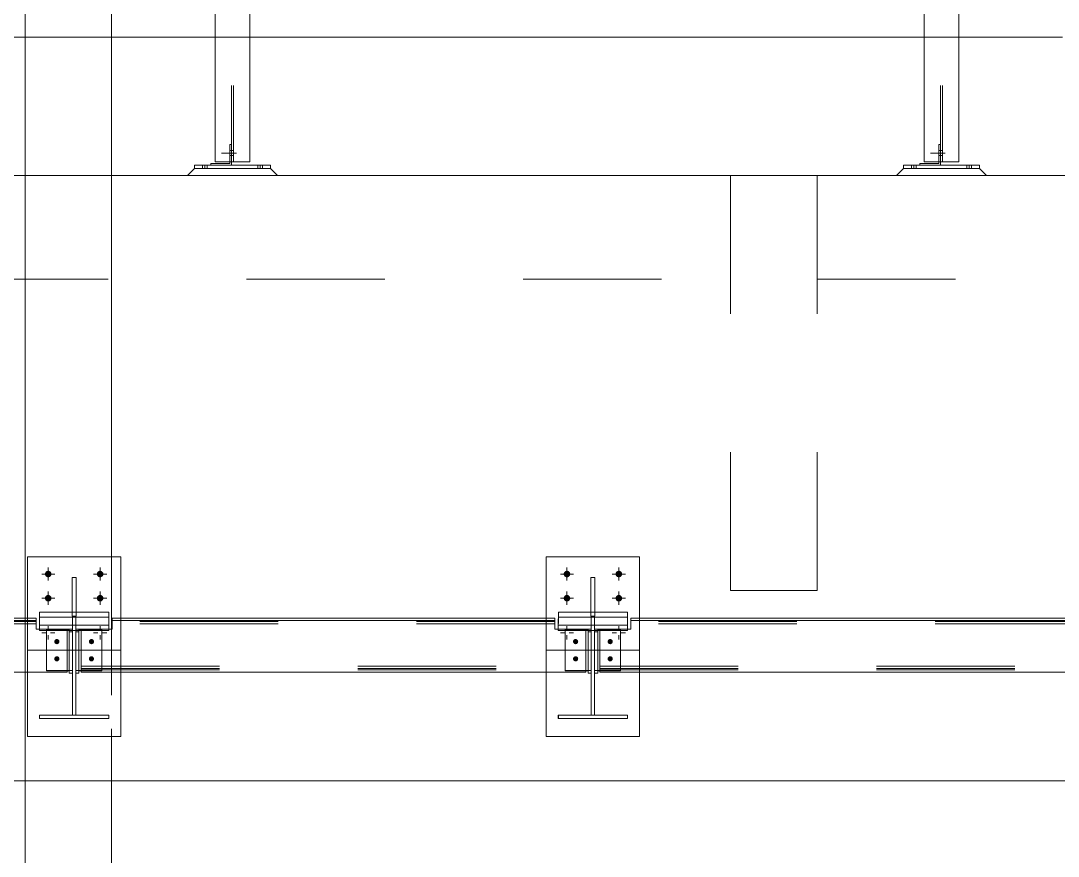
# Model space of a CAD drawing. Header units: millimetres. Extents: x 652937 to 1670132, y 1473552 to 2851037.
# Drawn here: x 663588.982 to 663591.982, y 1524528.252 to 1524530.668 of the extents above; entities that cross this region are included whole.
import ezdxf

# ---------------------------------------------------------------- set-up
doc = ezdxf.new("R2010")
doc.units = ezdxf.units.MM
for name, pattern in [('XKITLINE00', [0]), ('XKITLINE01', [4, 1, -1, 1, -1]), ('XKITLINE02', [4, 2, -2])]:
    doc.linetypes.add(name, pattern=pattern)
for name, color, linetype, lineweight in [('Bolt', 7, 'Continuous', 0), ('Part', 7, 'Continuous', 0), ('S-GRID', 7, 'Continuous', 9)]:
    doc.layers.add(name, color=color, linetype=linetype, lineweight=lineweight)

# ---------------------------------------------------------------- blocks, each defined once
blk = doc.blocks.new('*A39404464')
at = {"layer": 'S-GRID', "color": 7, "linetype": 'XKITLINE01', "lineweight": 0}
blk.add_line((-30.905117, -99.720099), (129.806536, -99.720099), dxfattribs=at)
blk = doc.blocks.new('*A40044528')
at = {"layer": 'Part', "color": 7, "linetype": 'XKITLINE00', "lineweight": 0}
for p, q in [((24.372022, -86.420099), (23.872022, -86.420099)), ((23.872022, -86.420099), (23.872022, -86.470099)), ((24.372022, -86.420099), (24.37203, -86.420099)), ((24.372022, -86.420099), (24.372022, -86.470099)), ((24.372114, -86.420099), (24.372122, -86.420099)), ((24.372114, -86.420099), (24.372114, -86.470099)), ((23.872022, -86.825099), (23.872022, -93.970099)), ((24.372022, -86.795099), (24.372022, -93.970099)), ((24.372114, -86.795099), (24.372114, -93.970099)), ((23.872022, -94.325099), (23.872022, -97.720099)), ((24.372022, -94.295099), (24.372022, -97.720099)), ((24.372114, -94.295099), (24.372114, -97.720099))]:
    blk.add_line(p, q, dxfattribs=at)
at = {"layer": 'Part', "color": 7, "linetype": 'XKITLINE02', "lineweight": 0}
for p, q in [((23.872022, -86.470099), (23.872022, -86.825099)), ((23.87203, -86.420099), (23.87203, -99.520099)), ((23.872114, -86.420099), (23.872114, -99.520099)), ((23.872122, -86.420099), (23.872122, -99.520099)), ((24.10703, -86.420099), (24.10703, -99.520099)), ((24.107114, -86.420099), (24.107114, -99.520099)), ((24.13703, -86.420099), (24.13703, -99.520099)), ((24.137114, -86.420099), (24.137114, -99.520099)), ((24.372114, -86.420099), (24.372022, -86.420099)), ((24.372022, -86.470099), (24.372022, -86.795099)), ((24.37203, -99.520099), (24.37203, -86.420099)), ((24.37203, -86.420099), (24.372114, -86.420099)), ((24.372114, -86.470099), (24.372114, -86.795099)), ((24.372122, -86.420099), (24.372122, -99.520099)), ((23.872022, -93.970099), (23.872022, -94.325099)), ((24.372022, -93.970099), (24.372022, -94.295099)), ((24.372114, -93.970099), (24.372114, -94.295099)), ((23.872022, -97.720099), (23.872022, -99.520099)), ((24.372022, -97.720099), (24.372022, -99.520099)), ((24.372114, -97.720099), (24.372114, -99.520099)), ((24.372122, -99.520099), (23.872022, -99.520099))]:
    blk.add_line(p, q, dxfattribs=at)
blk = doc.blocks.new('*A40054529')
at = {"layer": 'Part', "color": 7, "linetype": 'XKITLINE00', "lineweight": 0}
for p, q in [((34.622022, -86.420099), (34.122022, -86.420099)), ((34.122022, -86.420099), (34.122022, -86.470099)), ((34.622022, -86.420099), (34.62203, -86.420099)), ((34.622022, -86.420099), (34.622022, -86.470099)), ((34.622114, -86.420099), (34.622122, -86.420099)), ((34.622114, -86.420099), (34.622114, -86.470099)), ((34.122022, -86.825099), (34.122022, -93.970099)), ((34.622022, -86.795099), (34.622022, -93.970099)), ((34.622114, -86.795099), (34.622114, -93.970099)), ((34.122022, -94.325099), (34.122022, -97.720099)), ((34.622022, -94.295099), (34.622022, -97.720099)), ((34.622114, -94.295099), (34.622114, -97.720099))]:
    blk.add_line(p, q, dxfattribs=at)
at = {"layer": 'Part', "color": 7, "linetype": 'XKITLINE02', "lineweight": 0}
for p, q in [((34.122022, -86.470099), (34.122022, -86.825099)), ((34.12203, -86.420099), (34.12203, -99.520099)), ((34.122114, -86.420099), (34.122114, -99.520099)), ((34.122122, -86.420099), (34.122122, -99.520099)), ((34.35703, -86.420099), (34.35703, -99.520099)), ((34.357114, -86.420099), (34.357114, -99.520099)), ((34.38703, -86.420099), (34.38703, -99.520099)), ((34.387114, -86.420099), (34.387114, -99.520099)), ((34.622114, -86.420099), (34.622022, -86.420099)), ((34.622022, -86.470099), (34.622022, -86.795099)), ((34.62203, -99.520099), (34.62203, -86.420099)), ((34.62203, -86.420099), (34.622114, -86.420099)), ((34.622114, -86.470099), (34.622114, -86.795099)), ((34.622122, -86.420099), (34.622122, -99.520099)), ((34.122022, -93.970099), (34.122022, -94.325099)), ((34.622022, -93.970099), (34.622022, -94.295099)), ((34.622114, -93.970099), (34.622114, -94.295099)), ((34.122022, -97.720099), (34.122022, -99.520099)), ((34.622022, -97.720099), (34.622022, -99.520099)), ((34.622114, -97.720099), (34.622114, -99.520099)), ((34.622122, -99.520099), (34.122022, -99.520099))]:
    blk.add_line(p, q, dxfattribs=at)
blk = doc.blocks.new('*A40214545')
at = {"layer": 'Part', "color": 7, "linetype": 'XKITLINE00', "lineweight": 0}
for p, q in [((21.121892, -99.720099), (21.121892, -83.220099)), ((22.371892, -83.220099), (21.121892, -83.220099)), ((22.371892, -99.720099), (22.371892, -83.220099)), ((22.372293, -86.220099), (22.372293, -97.720099)), ((22.371892, -99.720099), (21.121892, -99.720099))]:
    blk.add_line(p, q, dxfattribs=at)
at = {"layer": 'Part', "color": 7, "linetype": 'XKITLINE02', "lineweight": 0}
for p, q in [((21.122293, -99.720099), (21.122293, -83.220099)), ((22.372293, -83.220099), (22.371892, -83.220099)), ((22.372293, -83.220099), (22.372293, -86.220099)), ((22.372293, -97.720099), (22.372293, -99.720099)), ((22.372293, -99.720099), (22.371892, -99.720099))]:
    blk.add_line(p, q, dxfattribs=at)
blk = doc.blocks.new('*A41344658')
at = {"layer": 'Part', "color": 7, "linetype": 'XKITLINE02', "lineweight": 0}
for p, q in [((32.572192, -99.720099), (32.572192, -101.220099)), ((52.552733, -99.720099), (32.572192, -99.720099)), ((32.572192, -101.220099), (52.552733, -101.220099))]:
    blk.add_line(p, q, dxfattribs=at)
blk = doc.blocks.new('*A41354659')
at = {"layer": 'Part', "color": 7, "linetype": 'XKITLINE02', "lineweight": 0}
for p, q in [((31.322733, -99.720099), (16.322193, -99.720099)), ((31.322192, -101.220099), (31.322192, -99.720099)), ((16.322193, -101.220099), (31.322733, -101.220099))]:
    blk.add_line(p, q, dxfattribs=at)
blk = doc.blocks.new('*A41444668')
at = {"layer": 'Part', "color": 7, "linetype": 'XKITLINE02', "lineweight": 0}
for p, q in [((32.572733, -99.720099), (31.322192, -99.720099)), ((31.322192, -99.720099), (31.322192, -105.720099)), ((32.572192, -105.720099), (32.572192, -99.720099)), ((31.322192, -105.720099), (32.572733, -105.720099))]:
    blk.add_line(p, q, dxfattribs=at)
blk = doc.blocks.new('*A41574681')
at = {"layer": 'Part', "color": 7, "linetype": 'XKITLINE00', "lineweight": 0}
for p, q in [((37.371892, -99.720099), (-7.628107, -99.720099)), ((-7.628107, -108.470099), (37.371892, -108.470099))]:
    blk.add_line(p, q, dxfattribs=at)
blk = doc.blocks.new('*A41584682')
at = {"layer": 'Part', "color": 7, "linetype": 'XKITLINE00', "lineweight": 0}
for p, q in [((-7.628107, -97.720099), (36.121892, -97.720099)), ((-7.628107, -99.720099), (36.121892, -99.720099))]:
    blk.add_line(p, q, dxfattribs=at)
blk = doc.blocks.new('*A41604684')
at = {"layer": 'Part', "color": 7, "linetype": 'XKITLINE00', "lineweight": 0}
for p, q in [((14.881683, -106.119092), (14.881608, -106.155229)), ((21.281608, -106.155229), (14.881608, -106.155229)), ((14.881608, -106.155229), (14.881611, -106.279648)), ((21.281683, -106.119092), (14.881683, -106.119092)), ((21.281608, -106.155229), (21.281683, -106.119092)), ((21.28161, -106.279648), (21.281608, -106.155229)), ((21.281683, -106.155229), (21.281684, -106.168859)), ((14.831471, -106.276757), (14.881617, -106.276757)), ((14.831471, -106.279648), (14.881611, -106.279648)), ((21.28161, -106.279648), (21.331471, -106.279648)), ((21.281616, -106.276757), (21.331471, -106.276757)), ((14.431622, -106.881257), (14.431623, -106.901739)), ((14.431623, -106.901739), (21.731641, -106.901739)), ((21.73164, -106.881257), (21.731641, -106.901739))]:
    blk.add_line(p, q, dxfattribs=at)
at = {"layer": 'Part', "color": 7, "linetype": 'XKITLINE02', "lineweight": 0}
for p, q in [((14.881615, -106.202106), (14.881684, -106.168859)), ((14.881684, -106.168859), (14.881683, -106.119092)), ((21.281684, -106.168859), (14.881684, -106.168859)), ((21.281684, -106.168859), (21.281615, -106.202106)), ((21.281683, -106.119092), (21.281683, -106.155229)), ((14.431611, -106.279648), (14.431617, -106.276757)), ((14.431611, -106.279648), (14.431622, -106.881257)), ((14.431611, -106.279648), (14.831471, -106.279648)), ((14.431628, -106.849081), (14.431617, -106.276757)), ((14.431617, -106.276757), (14.831471, -106.276757)), ((14.881611, -106.279648), (14.881617, -106.276757)), ((21.281615, -106.202106), (14.881615, -106.202106)), ((14.881617, -106.276757), (14.881615, -106.202106)), ((21.28161, -106.279648), (21.281616, -106.276757)), ((21.281615, -106.202106), (21.281616, -106.276757)), ((21.331471, -106.276757), (21.731635, -106.276757)), ((21.331471, -106.279648), (21.731629, -106.279648)), ((21.731635, -106.276757), (21.731629, -106.279648)), ((21.731629, -106.279648), (21.73164, -106.881257)), ((21.731646, -106.849081), (21.731635, -106.276757)), ((14.431697, -106.865601), (14.431623, -106.901739)), ((14.431628, -106.849081), (14.431696, -106.815834)), ((14.431628, -106.849081), (21.731646, -106.849081)), ((14.431696, -106.815834), (14.431697, -106.865601)), ((14.431696, -106.815834), (21.731714, -106.815834)), ((14.431697, -106.865601), (21.731715, -106.865601)), ((21.731641, -106.901739), (21.731715, -106.865601)), ((21.731714, -106.815834), (21.731646, -106.849081)), ((21.731715, -106.865601), (21.731714, -106.815834))]:
    blk.add_line(p, q, dxfattribs=at)
blk = doc.blocks.new('*A41614685')
at = {"layer": 'Part', "color": 7, "linetype": 'XKITLINE02', "lineweight": 0}
for p, q in [((24.107102, -99.270099), (24.082042, -99.270099)), ((24.082042, -99.270099), (24.082042, -99.545099)), ((24.082102, -99.545099), (24.082102, -99.270099)), ((24.107042, -99.570099), (24.107042, -99.270099)), ((24.107102, -99.570099), (24.107102, -99.270099)), ((24.082102, -99.545099), (23.807042, -99.545099)), ((23.807042, -99.545099), (23.807042, -99.570099)), ((23.807042, -99.570099), (24.107102, -99.570099)), ((23.807102, -99.545099), (23.807102, -99.570099))]:
    blk.add_line(p, q, dxfattribs=at)
blk = doc.blocks.new('*A41624686')
at = {"layer": 'Bolt', "color": 7, "linetype": 'XKITLINE02', "lineweight": 0}
for p, q in [((24.176672, -99.395099), (23.962072, -99.395099)), ((24.107053, -99.430099), (24.082053, -99.430099)), ((24.107092, -99.360099), (24.082092, -99.360099)), ((24.137065, -99.430099), (24.107065, -99.430099)), ((24.137079, -99.360099), (24.107079, -99.360099))]:
    blk.add_line(p, q, dxfattribs=at)
blk = doc.blocks.new('*A41634687')
at = {"layer": 'Bolt', "color": 7, "linetype": 'XKITLINE02', "lineweight": 0}
for p, q in [((23.68705, -99.620099), (23.68705, -99.570099)), ((23.722072, -99.620099), (23.722072, -99.570099)), ((23.757094, -99.620099), (23.757094, -99.570099)), ((24.48705, -99.620099), (24.48705, -99.570099)), ((24.522072, -99.620099), (24.522072, -99.570099)), ((24.557094, -99.620099), (24.557094, -99.570099))]:
    blk.add_line(p, q, dxfattribs=at)
blk = doc.blocks.new('*A42274751')
at = {"layer": 'Part', "color": 7, "linetype": 'XKITLINE00', "lineweight": 0}
for p, q in [((21.121892, -99.720099), (21.121892, -106.119092)), ((22.371892, -99.720099), (21.121892, -99.720099)), ((22.371892, -99.720099), (22.371892, -105.231116)), ((21.121892, -106.901739), (21.121892, -124.470099)), ((22.371892, -107.831116), (22.371892, -124.470099)), ((22.372293, -108.470099), (22.372293, -124.470099))]:
    blk.add_line(p, q, dxfattribs=at)
at = {"layer": 'Part', "color": 7, "linetype": 'XKITLINE02', "lineweight": 0}
for p, q in [((21.122293, -99.720099), (21.122293, -124.470099)), ((22.372293, -99.720099), (22.371892, -99.720099)), ((22.372293, -99.720099), (22.372293, -108.470099)), ((22.371892, -105.231116), (22.371892, -107.831116)), ((21.121892, -106.119092), (21.121892, -106.901739))]:
    blk.add_line(p, q, dxfattribs=at)
blk = doc.blocks.new('*A42294753')
at = {"layer": 'Part', "color": 7, "linetype": 'XKITLINE00', "lineweight": 0}
for p, q in [((29.881683, -106.119092), (29.881608, -106.155229)), ((36.281608, -106.155229), (29.881608, -106.155229)), ((29.881608, -106.155229), (29.88161, -106.279648)), ((36.281682, -106.119092), (29.881683, -106.119092)), ((36.281608, -106.155229), (36.281682, -106.119092)), ((36.28161, -106.279648), (36.281608, -106.155229)), ((36.281683, -106.155229), (36.281683, -106.168859)), ((29.831471, -106.276757), (29.881616, -106.276757)), ((29.831471, -106.279648), (29.88161, -106.279648)), ((36.28161, -106.279648), (36.331472, -106.279648)), ((36.281616, -106.276757), (36.331472, -106.276757)), ((29.431622, -106.881257), (29.431622, -106.901739)), ((29.431622, -106.901739), (36.73164, -106.901739)), ((36.73164, -106.881257), (36.73164, -106.901739))]:
    blk.add_line(p, q, dxfattribs=at)
at = {"layer": 'Part', "color": 7, "linetype": 'XKITLINE02', "lineweight": 0}
for p, q in [((29.881615, -106.202106), (29.881684, -106.168859)), ((29.881684, -106.168859), (29.881683, -106.119092)), ((36.281683, -106.168859), (29.881684, -106.168859)), ((36.281683, -106.168859), (36.281615, -106.202106)), ((36.281682, -106.119092), (36.281683, -106.155229)), ((29.43161, -106.279648), (29.431616, -106.276757)), ((29.43161, -106.279648), (29.431622, -106.881257)), ((29.43161, -106.279648), (29.831471, -106.279648)), ((29.431627, -106.849081), (29.431616, -106.276757)), ((29.431616, -106.276757), (29.831471, -106.276757)), ((29.88161, -106.279648), (29.881616, -106.276757)), ((36.281615, -106.202106), (29.881615, -106.202106)), ((29.881616, -106.276757), (29.881615, -106.202106)), ((36.28161, -106.279648), (36.281616, -106.276757)), ((36.281615, -106.202106), (36.281616, -106.276757)), ((36.331472, -106.276757), (36.731634, -106.276757)), ((36.331472, -106.279648), (36.731628, -106.279648)), ((36.731634, -106.276757), (36.731628, -106.279648)), ((36.731628, -106.279648), (36.73164, -106.881257)), ((36.731645, -106.849081), (36.731634, -106.276757)), ((29.431697, -106.865601), (29.431622, -106.901739)), ((29.431627, -106.849081), (29.431696, -106.815834)), ((29.431627, -106.849081), (36.731645, -106.849081)), ((29.431696, -106.815834), (29.431697, -106.865601)), ((29.431696, -106.815834), (36.731714, -106.815834)), ((29.431697, -106.865601), (36.731715, -106.865601)), ((36.73164, -106.901739), (36.731715, -106.865601)), ((36.731714, -106.815834), (36.731645, -106.849081)), ((36.731715, -106.865601), (36.731714, -106.815834))]:
    blk.add_line(p, q, dxfattribs=at)
blk = doc.blocks.new('*A42304754')
at = {"layer": 'Part', "color": 7, "linetype": 'XKITLINE00', "lineweight": 0}
for p, q in [((28.831471, -107.570088), (28.831471, -107.520088)), ((29.831864, -107.520088), (28.831471, -107.520088)), ((29.831864, -107.520088), (29.831471, -107.520088)), ((29.831471, -107.520088), (29.831471, -107.570088)), ((29.831864, -107.570088), (29.831864, -107.520088)), ((29.831864, -107.570088), (28.831471, -107.570088)), ((29.831471, -107.570088), (29.831864, -107.570088))]:
    blk.add_line(p, q, dxfattribs=at)
at = {"layer": 'Part', "color": 7, "linetype": 'XKITLINE02', "lineweight": 0}
for q in [(28.831864, -107.520088), (28.831471, -107.570088)]:
    blk.add_line((28.831864, -107.570088), q, dxfattribs=at)
blk = doc.blocks.new('*A42314755')
at = {"layer": 'Part', "color": 7, "linetype": 'XKITLINE02', "lineweight": 0}
for p, q in [((29.306864, -106.106494), (29.306471, -106.296688)), ((29.306864, -106.106494), (29.306864, -107.520088)), ((29.356864, -106.106494), (29.306864, -106.106494)), ((29.356864, -106.106494), (29.356471, -106.296687)), ((29.356864, -106.106494), (29.356864, -106.913058)), ((29.356471, -107.520088), (29.356864, -107.520088)), ((29.356471, -107.520088), (29.356864, -107.520088))]:
    blk.add_line(p, q, dxfattribs=at)
at = {"layer": 'Part', "color": 7, "linetype": 'XKITLINE00', "lineweight": 0}
for p, q in [((29.306471, -106.296688), (29.356471, -106.296687)), ((29.306471, -107.520088), (29.306471, -106.296688)), ((29.356471, -106.296687), (29.356471, -107.520088)), ((29.356864, -106.913058), (29.356864, -107.520088)), ((29.356471, -107.520088), (29.306471, -107.520088))]:
    blk.add_line(p, q, dxfattribs=at)
blk = doc.blocks.new('*A42324756')
at = {"layer": 'Part', "color": 7, "linetype": 'XKITLINE00', "lineweight": 0}
for p, q in [((28.831864, -106.031138), (28.831471, -106.221408)), ((28.831864, -106.031138), (29.301742, -106.031138)), ((29.361742, -106.031138), (29.831864, -106.031138)), ((29.831864, -106.031138), (29.831471, -106.221388)), ((29.831864, -106.031138), (29.831864, -106.106491)), ((29.831864, -106.106491), (29.831471, -106.296742)), ((28.831471, -106.221408), (29.831471, -106.221388)), ((28.831471, -106.296761), (28.831471, -106.221408)), ((29.831471, -106.296742), (28.831471, -106.296761)), ((29.831471, -106.221388), (29.831471, -106.296742))]:
    blk.add_line(p, q, dxfattribs=at)
at = {"layer": 'Part', "color": 7, "linetype": 'XKITLINE02', "lineweight": 0}
for p, q in [((28.831864, -106.106491), (28.831864, -106.031138)), ((29.301742, -106.031138), (29.361742, -106.031138)), ((28.831864, -106.106491), (28.831471, -106.296761)), ((29.831864, -106.106491), (28.831864, -106.106491))]:
    blk.add_line(p, q, dxfattribs=at)
blk = doc.blocks.new('*A42364760')
at = {"layer": 'Part', "color": 7, "linetype": 'XKITLINE00', "lineweight": 0}
for p, q in [((28.656884, -105.231116), (28.656909, -105.231116)), ((30.006884, -105.231116), (28.656884, -105.231116)), ((28.656884, -105.231116), (28.656884, -106.119092)), ((30.006909, -105.231116), (30.006884, -105.231116)), ((30.006884, -105.231116), (30.006884, -106.119092)), ((28.656884, -106.901739), (28.656884, -107.831116)), ((30.006884, -106.901739), (30.006884, -107.831116)), ((28.656909, -107.831116), (28.656884, -107.831116)), ((28.656884, -107.831116), (30.006884, -107.831116)), ((30.006909, -107.831116), (30.006884, -107.831116))]:
    blk.add_line(p, q, dxfattribs=at)
at = {"layer": 'Part', "color": 7, "linetype": 'XKITLINE02', "lineweight": 0}
for p, q in [((28.656909, -105.231116), (28.656909, -107.831116)), ((30.006909, -105.231116), (30.006909, -107.831116)), ((28.656884, -106.119092), (28.656884, -106.901739)), ((30.006884, -106.119092), (30.006884, -106.901739))]:
    blk.add_line(p, q, dxfattribs=at)
blk = doc.blocks.new('*A42374761')
at = {"layer": 'Part', "color": 7, "linetype": 'XKITLINE00', "lineweight": 0}
for p, q in [((29.30174, -106.091322), (29.301763, -105.531141)), ((29.301763, -105.531141), (29.361763, -105.531141)), ((29.361763, -105.531141), (29.36174, -106.091322)), ((29.361864, -105.531141), (29.361763, -105.531141)), ((29.361763, -105.531141), (29.361864, -105.531141)), ((29.361864, -106.031141), (29.361864, -105.531141)), ((29.36174, -106.091322), (29.361864, -106.031141)), ((29.36174, -106.091322), (29.30174, -106.091322))]:
    blk.add_line(p, q, dxfattribs=at)
at = {"layer": 'Part', "color": 7, "linetype": 'XKITLINE02', "lineweight": 0}
for p, q in [((29.301864, -106.031141), (29.301864, -105.531141)), ((29.301864, -106.031141), (29.30174, -106.091322)), ((29.361864, -106.031141), (29.301864, -106.031141))]:
    blk.add_line(p, q, dxfattribs=at)
blk = doc.blocks.new('*A42384762')
at = {"layer": 'Part', "color": 7, "linetype": 'XKITLINE02', "lineweight": 0}
for p, q in [((28.657103, -105.231116), (30.007109, -105.231116)), ((28.657103, -106.581116), (28.657103, -105.231116)), ((28.657109, -106.581116), (28.657109, -105.231116)), ((30.007103, -106.581116), (30.007103, -105.231116)), ((30.007109, -105.231116), (30.007109, -106.581116)), ((30.007109, -106.581116), (28.657103, -106.581116))]:
    blk.add_line(p, q, dxfattribs=at)
blk = doc.blocks.new('*A42394763')
at = {"layer": 'Part', "color": 7, "linetype": 'XKITLINE02', "lineweight": 0}
for p, q in [((28.93161, -106.279713), (28.931601, -106.284049)), ((28.931601, -106.284049), (29.261601, -106.284049)), ((28.931601, -106.284049), (28.931602, -106.296759)), ((29.30661, -106.279713), (28.93161, -106.279713)), ((28.93161, -106.279713), (28.931622, -106.87692)), ((29.261601, -106.284049), (29.261575, -106.296753)), ((29.261613, -106.881257), (29.261601, -106.284049)), ((29.306471, -106.31585), (29.306536, -106.31585)), ((29.306536, -106.31585), (29.30661, -106.279713)), ((29.306547, -106.913058), (29.306536, -106.31585)), ((29.30661, -106.279713), (29.306622, -106.87692)), ((28.931613, -106.881257), (28.931622, -106.87692)), ((28.931622, -106.87692), (29.306622, -106.87692)), ((29.261546, -106.881257), (29.261613, -106.881257)), ((29.261547, -106.913058), (29.261613, -106.881257)), ((29.306471, -106.913058), (29.306547, -106.913058)), ((29.306547, -106.913058), (29.306622, -106.87692))]:
    blk.add_line(p, q, dxfattribs=at)
at = {"layer": 'Part', "color": 7, "linetype": 'XKITLINE00', "lineweight": 0}
for p, q in [((28.931602, -106.296759), (28.931613, -106.881257)), ((29.261575, -106.296753), (29.261536, -106.31585)), ((29.261536, -106.31585), (29.306471, -106.31585)), ((29.261536, -106.31585), (29.261547, -106.913058)), ((28.931613, -106.881257), (29.261546, -106.881257)), ((29.261547, -106.913058), (29.306471, -106.913058))]:
    blk.add_line(p, q, dxfattribs=at)
blk = doc.blocks.new('*A42404764')
at = {"layer": 'Part', "color": 7, "linetype": 'XKITLINE00', "lineweight": 0}
for p, q in [((29.356581, -106.296751), (29.356542, -106.31585)), ((29.356554, -106.913058), (29.356542, -106.31585)), ((29.356542, -106.31585), (29.401542, -106.31585)), ((29.401581, -106.29675), (29.401542, -106.31585)), ((29.401554, -106.913058), (29.401542, -106.31585)), ((29.401608, -106.31585), (29.401619, -106.881257)), ((29.731608, -106.296744), (29.731619, -106.881257)), ((29.401554, -106.913058), (29.356554, -106.913058)), ((29.731619, -106.881257), (29.401619, -106.881257))]:
    blk.add_line(p, q, dxfattribs=at)
at = {"layer": 'Part', "color": 7, "linetype": 'XKITLINE02', "lineweight": 0}
for p, q in [((29.356617, -106.279713), (29.356581, -106.296751)), ((29.356628, -106.87692), (29.356617, -106.279713)), ((29.731617, -106.279713), (29.356617, -106.279713)), ((29.401608, -106.284049), (29.401581, -106.29675)), ((29.401608, -106.284049), (29.401608, -106.31585)), ((29.401608, -106.284049), (29.731608, -106.284049)), ((29.731608, -106.284049), (29.731617, -106.279713)), ((29.731608, -106.284049), (29.731608, -106.296744)), ((29.731628, -106.87692), (29.731617, -106.279713)), ((29.356554, -106.913058), (29.356628, -106.87692)), ((29.356628, -106.87692), (29.731628, -106.87692)), ((29.401619, -106.881257), (29.401554, -106.913058)), ((29.731628, -106.87692), (29.731619, -106.881257))]:
    blk.add_line(p, q, dxfattribs=at)
blk = doc.blocks.new('*A42414765')
at = {"layer": 'Bolt'}
for points in [[(29.003, -105.49), (29.001, -105.499), (28.996, -105.508), (28.99, -105.515), (28.983, -105.521), (28.975, -105.525), (28.966, -105.528), (28.957, -105.529), (28.948, -105.528), (28.939, -105.525), (28.93, -105.521), (28.923, -105.515), (28.917, -105.508), (28.913, -105.499), (28.91, -105.49), (28.909, -105.481), (28.91, -105.472), (28.913, -105.463), (28.917, -105.455), (28.923, -105.448), (28.93, -105.442), (28.939, -105.437), (28.948, -105.435), (28.957, -105.434), (28.966, -105.435), (28.975, -105.437), (28.983, -105.442), (28.99, -105.448), (28.996, -105.455), (29.001, -105.463), (29.003, -105.472), (29.004, -105.481)], [(29.753, -105.49), (29.751, -105.499), (29.746, -105.508), (29.74, -105.515), (29.733, -105.521), (29.725, -105.525), (29.716, -105.528), (29.707, -105.529), (29.698, -105.528), (29.689, -105.525), (29.68, -105.521), (29.673, -105.515), (29.667, -105.508), (29.663, -105.499), (29.66, -105.49), (29.659, -105.481), (29.66, -105.472), (29.663, -105.463), (29.667, -105.455), (29.673, -105.448), (29.68, -105.442), (29.689, -105.437), (29.698, -105.435), (29.707, -105.434), (29.716, -105.435), (29.725, -105.437), (29.733, -105.442), (29.74, -105.448), (29.746, -105.455), (29.751, -105.463), (29.753, -105.472), (29.754, -105.481)], [(29.003, -105.84), (29.001, -105.849), (28.996, -105.858), (28.99, -105.865), (28.983, -105.871), (28.975, -105.875), (28.966, -105.878), (28.957, -105.879), (28.948, -105.878), (28.939, -105.875), (28.93, -105.871), (28.923, -105.865), (28.917, -105.858), (28.913, -105.849), (28.91, -105.84), (28.909, -105.831), (28.91, -105.822), (28.913, -105.813), (28.917, -105.805), (28.923, -105.798), (28.93, -105.792), (28.939, -105.787), (28.948, -105.785), (28.957, -105.784), (28.966, -105.785), (28.975, -105.787), (28.983, -105.792), (28.99, -105.798), (28.996, -105.805), (29.001, -105.813), (29.003, -105.822), (29.004, -105.831)], [(29.753, -105.84), (29.751, -105.849), (29.746, -105.858), (29.74, -105.865), (29.733, -105.871), (29.725, -105.875), (29.716, -105.878), (29.707, -105.879), (29.698, -105.878), (29.689, -105.875), (29.68, -105.871), (29.673, -105.865), (29.667, -105.858), (29.663, -105.849), (29.66, -105.84), (29.659, -105.831), (29.66, -105.822), (29.663, -105.813), (29.667, -105.805), (29.673, -105.798), (29.68, -105.792), (29.689, -105.787), (29.698, -105.785), (29.707, -105.784), (29.716, -105.785), (29.725, -105.787), (29.733, -105.792), (29.74, -105.798), (29.746, -105.805), (29.751, -105.813), (29.753, -105.822), (29.754, -105.831)]]:
    blk.add_hatch(color=7, dxfattribs=at).paths.add_polyline_path(points, flags=17)
at = {"layer": 'Bolt', "color": 7, "linetype": 'XKITLINE00', "lineweight": 0}
for p, q in [((28.957, -105.576), (28.957, -105.386)), ((29.707, -105.576), (29.707, -105.386)), ((28.862, -105.481), (29.052, -105.481)), ((29.612, -105.481), (29.802, -105.481)), ((28.957, -105.926), (28.957, -105.736)), ((29.707, -105.926), (29.707, -105.736)), ((28.862, -105.831), (29.052, -105.831)), ((29.612, -105.831), (29.802, -105.831)), ((28.862, -106.331), (28.925, -106.331)), ((28.957, -106.236), (28.957, -106.299)), ((29.052, -106.331), (28.989, -106.331)), ((29.612, -106.331), (29.675, -106.331)), ((29.707, -106.236), (29.707, -106.299)), ((29.802, -106.331), (29.739, -106.331)), ((28.957, -106.426), (28.957, -106.363)), ((29.707, -106.426), (29.707, -106.363))]:
    blk.add_line(p, q, dxfattribs=at)
blk = doc.blocks.new('*A42424766')
at = {"layer": 'Bolt'}
for points in [[(29.089, -106.422), (29.096, -106.424), (29.103, -106.427), (29.108, -106.432), (29.113, -106.438), (29.116, -106.444), (29.118, -106.451), (29.119, -106.458), (29.118, -106.466), (29.116, -106.473), (29.113, -106.479), (29.108, -106.485), (29.102, -106.489), (29.096, -106.493), (29.089, -106.495), (29.082, -106.496), (29.074, -106.495), (29.067, -106.493), (29.061, -106.489), (29.055, -106.485), (29.05, -106.479), (29.047, -106.472), (29.045, -106.465), (29.044, -106.458), (29.045, -106.451), (29.047, -106.444), (29.05, -106.437), (29.055, -106.432), (29.061, -106.427), (29.067, -106.424), (29.074, -106.422), (29.082, -106.421)], [(29.089, -106.67), (29.096, -106.673), (29.103, -106.676), (29.108, -106.681), (29.113, -106.686), (29.116, -106.693), (29.118, -106.7), (29.119, -106.707), (29.118, -106.714), (29.116, -106.721), (29.113, -106.728), (29.108, -106.734), (29.102, -106.738), (29.096, -106.742), (29.089, -106.744), (29.082, -106.744), (29.074, -106.744), (29.067, -106.742), (29.061, -106.738), (29.055, -106.733), (29.05, -106.728), (29.047, -106.721), (29.045, -106.714), (29.044, -106.707), (29.045, -106.7), (29.047, -106.693), (29.05, -106.686), (29.055, -106.681), (29.061, -106.676), (29.067, -106.673), (29.074, -106.67), (29.082, -106.67)]]:
    blk.add_hatch(color=7, dxfattribs=at).paths.add_polyline_path(points, flags=17)
at = {"layer": 'Bolt', "color": 7, "linetype": 'XKITLINE00', "lineweight": 0}
for p, q in [((29.082, -106.462), (29.082, -106.439)), ((29.082, -106.711), (29.082, -106.688))]:
    blk.add_line(p, q, dxfattribs=at)
blk = doc.blocks.new('*A42434767')
at = {"layer": 'Bolt'}
for points in [[(29.589, -106.422), (29.596, -106.424), (29.603, -106.427), (29.608, -106.432), (29.613, -106.438), (29.616, -106.444), (29.618, -106.451), (29.619, -106.458), (29.618, -106.466), (29.616, -106.473), (29.613, -106.479), (29.608, -106.485), (29.602, -106.489), (29.596, -106.493), (29.589, -106.495), (29.582, -106.496), (29.574, -106.495), (29.567, -106.493), (29.561, -106.489), (29.555, -106.485), (29.55, -106.479), (29.547, -106.472), (29.545, -106.465), (29.544, -106.458), (29.545, -106.451), (29.547, -106.444), (29.55, -106.437), (29.555, -106.432), (29.561, -106.427), (29.567, -106.424), (29.574, -106.422), (29.582, -106.421)], [(29.589, -106.67), (29.596, -106.673), (29.603, -106.676), (29.608, -106.681), (29.613, -106.686), (29.616, -106.693), (29.618, -106.7), (29.619, -106.707), (29.618, -106.714), (29.616, -106.721), (29.613, -106.728), (29.608, -106.734), (29.602, -106.738), (29.596, -106.742), (29.589, -106.744), (29.582, -106.744), (29.574, -106.744), (29.567, -106.742), (29.561, -106.738), (29.555, -106.733), (29.55, -106.728), (29.547, -106.721), (29.545, -106.714), (29.544, -106.707), (29.545, -106.7), (29.547, -106.693), (29.55, -106.686), (29.555, -106.681), (29.561, -106.676), (29.567, -106.673), (29.574, -106.67), (29.582, -106.67)]]:
    blk.add_hatch(color=7, dxfattribs=at).paths.add_polyline_path(points, flags=17)
at = {"layer": 'Bolt', "color": 7, "linetype": 'XKITLINE00', "lineweight": 0}
for p, q in [((29.582, -106.462), (29.582, -106.439)), ((29.582, -106.711), (29.582, -106.688))]:
    blk.add_line(p, q, dxfattribs=at)
blk = doc.blocks.new('*A42524776')
at = {"layer": 'Part', "color": 7, "linetype": 'XKITLINE00', "lineweight": 0}
for p, q in [((21.331864, -106.031138), (21.331471, -106.221554)), ((21.331864, -106.031138), (21.801742, -106.031138)), ((21.861742, -106.031138), (22.331864, -106.031138)), ((22.331864, -106.031138), (22.331471, -106.221534)), ((22.331864, -106.031138), (22.331864, -106.106491)), ((22.331864, -106.106491), (22.331471, -106.296888)), ((21.331471, -106.221554), (22.331471, -106.221534)), ((21.331471, -106.296907), (21.331471, -106.221554)), ((22.331471, -106.296888), (21.331471, -106.296907)), ((22.331471, -106.221534), (22.331471, -106.296888))]:
    blk.add_line(p, q, dxfattribs=at)
at = {"layer": 'Part', "color": 7, "linetype": 'XKITLINE02', "lineweight": 0}
for p, q in [((21.331864, -106.106491), (21.331864, -106.031138)), ((21.801742, -106.031138), (21.861742, -106.031138)), ((21.331864, -106.106491), (21.331471, -106.296907)), ((22.331864, -106.106491), (21.331864, -106.106491))]:
    blk.add_line(p, q, dxfattribs=at)
blk = doc.blocks.new('*A42534777')
at = {"layer": 'Part', "color": 7, "linetype": 'XKITLINE02', "lineweight": 0}
for p, q in [((21.806864, -106.106494), (21.806471, -106.296834)), ((21.806864, -106.106494), (21.806864, -107.520088)), ((21.856864, -106.106494), (21.806864, -106.106494)), ((21.856864, -106.106494), (21.856471, -106.296833)), ((21.856864, -106.106494), (21.856864, -106.913058)), ((21.856471, -107.520088), (21.856864, -107.520088)), ((21.856471, -107.520088), (21.856864, -107.520088))]:
    blk.add_line(p, q, dxfattribs=at)
at = {"layer": 'Part', "color": 7, "linetype": 'XKITLINE00', "lineweight": 0}
for p, q in [((21.806471, -106.296834), (21.856471, -106.296833)), ((21.806471, -107.520088), (21.806471, -106.296834)), ((21.856471, -106.296833), (21.856471, -107.520088)), ((21.856864, -106.913058), (21.856864, -107.520088)), ((21.856471, -107.520088), (21.806471, -107.520088))]:
    blk.add_line(p, q, dxfattribs=at)
blk = doc.blocks.new('*A42544778')
at = {"layer": 'Part', "color": 7, "linetype": 'XKITLINE00', "lineweight": 0}
for p, q in [((21.331471, -107.570088), (21.331471, -107.520088)), ((22.331864, -107.520088), (21.331471, -107.520088)), ((22.331864, -107.520088), (22.331471, -107.520088)), ((22.331471, -107.520088), (22.331471, -107.570088)), ((22.331864, -107.570088), (22.331864, -107.520088)), ((22.331864, -107.570088), (21.331471, -107.570088)), ((22.331471, -107.570088), (22.331864, -107.570088))]:
    blk.add_line(p, q, dxfattribs=at)
at = {"layer": 'Part', "color": 7, "linetype": 'XKITLINE02', "lineweight": 0}
for q in [(21.331864, -107.520088), (21.331471, -107.570088)]:
    blk.add_line((21.331864, -107.570088), q, dxfattribs=at)
blk = doc.blocks.new('*A42554779')
at = {"layer": 'Part', "color": 7, "linetype": 'XKITLINE00', "lineweight": 0}
for p, q in [((22.381683, -106.119092), (22.381608, -106.155229)), ((28.781608, -106.155229), (22.381608, -106.155229)), ((22.381608, -106.155229), (22.38161, -106.279648)), ((28.781683, -106.119092), (22.381683, -106.119092)), ((28.781608, -106.155229), (28.781683, -106.119092)), ((28.78161, -106.279648), (28.781608, -106.155229)), ((28.781683, -106.155229), (28.781684, -106.168859)), ((22.331471, -106.276757), (22.381616, -106.276757)), ((22.331471, -106.279648), (22.38161, -106.279648)), ((28.78161, -106.279648), (28.831471, -106.279648)), ((28.781616, -106.276757), (28.831471, -106.276757)), ((21.931622, -106.881257), (21.931622, -106.901739)), ((21.931622, -106.901739), (29.231641, -106.901739)), ((29.23164, -106.881257), (29.231641, -106.901739))]:
    blk.add_line(p, q, dxfattribs=at)
at = {"layer": 'Part', "color": 7, "linetype": 'XKITLINE02', "lineweight": 0}
for p, q in [((22.381615, -106.202106), (22.381684, -106.168859)), ((22.381684, -106.168859), (22.381683, -106.119092)), ((28.781684, -106.168859), (22.381684, -106.168859)), ((28.781684, -106.168859), (28.781615, -106.202106)), ((28.781683, -106.119092), (28.781683, -106.155229)), ((21.93161, -106.279648), (21.931616, -106.276757)), ((21.93161, -106.279648), (21.931622, -106.881257)), ((21.93161, -106.279648), (22.331471, -106.279648)), ((21.931628, -106.849081), (21.931616, -106.276757)), ((21.931616, -106.276757), (22.331471, -106.276757)), ((22.38161, -106.279648), (22.381616, -106.276757)), ((28.781615, -106.202106), (22.381615, -106.202106)), ((22.381616, -106.276757), (22.381615, -106.202106)), ((28.78161, -106.279648), (28.781616, -106.276757)), ((28.781615, -106.202106), (28.781616, -106.276757)), ((28.831471, -106.276757), (29.231634, -106.276757)), ((28.831471, -106.279648), (29.231628, -106.279648)), ((29.231634, -106.276757), (29.231628, -106.279648)), ((29.231628, -106.279648), (29.23164, -106.881257)), ((29.231646, -106.849081), (29.231634, -106.276757)), ((21.931697, -106.865601), (21.931622, -106.901739)), ((21.931628, -106.849081), (21.931696, -106.815834)), ((21.931628, -106.849081), (29.231646, -106.849081)), ((21.931696, -106.815834), (21.931697, -106.865601)), ((21.931696, -106.815834), (29.231714, -106.815834)), ((21.931697, -106.865601), (29.231715, -106.865601)), ((29.231641, -106.901739), (29.231715, -106.865601)), ((29.231714, -106.815834), (29.231646, -106.849081)), ((29.231715, -106.865601), (29.231714, -106.815834))]:
    blk.add_line(p, q, dxfattribs=at)
blk = doc.blocks.new('*A42564780')
at = {"layer": 'Bolt'}
for points in [[(21.503, -105.49), (21.501, -105.499), (21.496, -105.508), (21.49, -105.515), (21.483, -105.521), (21.475, -105.525), (21.466, -105.528), (21.457, -105.529), (21.448, -105.528), (21.439, -105.525), (21.43, -105.521), (21.423, -105.515), (21.417, -105.508), (21.413, -105.499), (21.41, -105.49), (21.409, -105.481), (21.41, -105.472), (21.413, -105.463), (21.417, -105.455), (21.423, -105.448), (21.43, -105.442), (21.439, -105.437), (21.448, -105.435), (21.457, -105.434), (21.466, -105.435), (21.475, -105.437), (21.483, -105.442), (21.49, -105.448), (21.496, -105.455), (21.501, -105.463), (21.503, -105.472), (21.504, -105.481)], [(22.253, -105.49), (22.251, -105.499), (22.246, -105.508), (22.24, -105.515), (22.233, -105.521), (22.225, -105.525), (22.216, -105.528), (22.207, -105.529), (22.198, -105.528), (22.189, -105.525), (22.18, -105.521), (22.173, -105.515), (22.167, -105.508), (22.163, -105.499), (22.16, -105.49), (22.159, -105.481), (22.16, -105.472), (22.163, -105.463), (22.167, -105.455), (22.173, -105.448), (22.18, -105.442), (22.189, -105.437), (22.198, -105.435), (22.207, -105.434), (22.216, -105.435), (22.225, -105.437), (22.233, -105.442), (22.24, -105.448), (22.246, -105.455), (22.251, -105.463), (22.253, -105.472), (22.254, -105.481)], [(21.503, -105.84), (21.501, -105.849), (21.496, -105.858), (21.49, -105.865), (21.483, -105.871), (21.475, -105.875), (21.466, -105.878), (21.457, -105.879), (21.448, -105.878), (21.439, -105.875), (21.43, -105.871), (21.423, -105.865), (21.417, -105.858), (21.413, -105.849), (21.41, -105.84), (21.409, -105.831), (21.41, -105.822), (21.413, -105.813), (21.417, -105.805), (21.423, -105.798), (21.43, -105.792), (21.439, -105.787), (21.448, -105.785), (21.457, -105.784), (21.466, -105.785), (21.475, -105.787), (21.483, -105.792), (21.49, -105.798), (21.496, -105.805), (21.501, -105.813), (21.503, -105.822), (21.504, -105.831)], [(22.253, -105.84), (22.251, -105.849), (22.246, -105.858), (22.24, -105.865), (22.233, -105.871), (22.225, -105.875), (22.216, -105.878), (22.207, -105.879), (22.198, -105.878), (22.189, -105.875), (22.18, -105.871), (22.173, -105.865), (22.167, -105.858), (22.163, -105.849), (22.16, -105.84), (22.159, -105.831), (22.16, -105.822), (22.163, -105.813), (22.167, -105.805), (22.173, -105.798), (22.18, -105.792), (22.189, -105.787), (22.198, -105.785), (22.207, -105.784), (22.216, -105.785), (22.225, -105.787), (22.233, -105.792), (22.24, -105.798), (22.246, -105.805), (22.251, -105.813), (22.253, -105.822), (22.254, -105.831)]]:
    blk.add_hatch(color=7, dxfattribs=at).paths.add_polyline_path(points, flags=17)
at = {"layer": 'Bolt', "color": 7, "linetype": 'XKITLINE00', "lineweight": 0}
for p, q in [((21.457, -105.576), (21.457, -105.386)), ((22.207, -105.576), (22.207, -105.386)), ((21.362, -105.481), (21.552, -105.481)), ((22.112, -105.481), (22.302, -105.481)), ((21.457, -105.926), (21.457, -105.736)), ((22.207, -105.926), (22.207, -105.736)), ((21.362, -105.831), (21.552, -105.831)), ((22.112, -105.831), (22.302, -105.831)), ((21.362, -106.331), (21.425, -106.331)), ((21.457, -106.236), (21.457, -106.299)), ((21.552, -106.331), (21.489, -106.331)), ((22.112, -106.331), (22.175, -106.331)), ((22.207, -106.236), (22.207, -106.299)), ((22.302, -106.331), (22.239, -106.331)), ((21.457, -106.426), (21.457, -106.363)), ((22.207, -106.426), (22.207, -106.363))]:
    blk.add_line(p, q, dxfattribs=at)
blk = doc.blocks.new('*A42574781')
at = {"layer": 'Part', "color": 7, "linetype": 'XKITLINE00', "lineweight": 0}
for p, q in [((21.856581, -106.296897), (21.856542, -106.31585)), ((21.856554, -106.913058), (21.856542, -106.31585)), ((21.856542, -106.31585), (21.901542, -106.31585)), ((21.901581, -106.296896), (21.901542, -106.31585)), ((21.901554, -106.913058), (21.901542, -106.31585)), ((21.901609, -106.31585), (21.901619, -106.881257)), ((22.231608, -106.29689), (22.231619, -106.881257)), ((21.901554, -106.913058), (21.856554, -106.913058)), ((22.231619, -106.881257), (21.901619, -106.881257))]:
    blk.add_line(p, q, dxfattribs=at)
at = {"layer": 'Part', "color": 7, "linetype": 'XKITLINE02', "lineweight": 0}
for p, q in [((21.856617, -106.279713), (21.856581, -106.296897)), ((21.856628, -106.87692), (21.856617, -106.279713)), ((22.231617, -106.279713), (21.856617, -106.279713)), ((21.901608, -106.284049), (21.901581, -106.296896)), ((21.901608, -106.284049), (21.901609, -106.31585)), ((21.901608, -106.284049), (22.231608, -106.284049)), ((22.231608, -106.284049), (22.231617, -106.279713)), ((22.231608, -106.284049), (22.231608, -106.29689)), ((22.231628, -106.87692), (22.231617, -106.279713)), ((21.856554, -106.913058), (21.856628, -106.87692)), ((21.856628, -106.87692), (22.231628, -106.87692)), ((21.901619, -106.881257), (21.901554, -106.913058)), ((22.231628, -106.87692), (22.231619, -106.881257))]:
    blk.add_line(p, q, dxfattribs=at)
blk = doc.blocks.new('*A42584782')
at = {"layer": 'Part', "color": 7, "linetype": 'XKITLINE02', "lineweight": 0}
for p, q in [((21.43161, -106.279713), (21.431601, -106.284049)), ((21.431601, -106.284049), (21.761601, -106.284049)), ((21.431601, -106.284049), (21.431602, -106.296905)), ((21.80661, -106.279713), (21.43161, -106.279713)), ((21.43161, -106.279713), (21.431622, -106.87692)), ((21.761601, -106.284049), (21.761575, -106.296899)), ((21.761613, -106.881257), (21.761601, -106.284049)), ((21.806471, -106.31585), (21.806536, -106.31585)), ((21.806536, -106.31585), (21.80661, -106.279713)), ((21.806547, -106.913058), (21.806536, -106.31585)), ((21.80661, -106.279713), (21.806622, -106.87692)), ((21.431613, -106.881257), (21.431622, -106.87692)), ((21.431622, -106.87692), (21.806622, -106.87692)), ((21.761547, -106.881257), (21.761613, -106.881257)), ((21.761547, -106.913058), (21.761613, -106.881257)), ((21.806471, -106.913058), (21.806547, -106.913058)), ((21.806547, -106.913058), (21.806622, -106.87692))]:
    blk.add_line(p, q, dxfattribs=at)
at = {"layer": 'Part', "color": 7, "linetype": 'XKITLINE00', "lineweight": 0}
for p, q in [((21.431602, -106.296905), (21.431613, -106.881257)), ((21.761575, -106.296899), (21.761536, -106.31585)), ((21.761536, -106.31585), (21.806471, -106.31585)), ((21.761536, -106.31585), (21.761547, -106.913058)), ((21.431613, -106.881257), (21.761547, -106.881257)), ((21.761547, -106.913058), (21.806471, -106.913058))]:
    blk.add_line(p, q, dxfattribs=at)
blk = doc.blocks.new('*A42594783')
at = {"layer": 'Part', "color": 7, "linetype": 'XKITLINE02', "lineweight": 0}
for p, q in [((21.157103, -105.231116), (22.507109, -105.231116)), ((21.157103, -106.581116), (21.157103, -105.231116)), ((21.157109, -106.581116), (21.157109, -105.231116)), ((22.507103, -105.231116), (22.507103, -106.581116)), ((22.507109, -105.231116), (22.507109, -106.581116)), ((22.507109, -106.581116), (21.157103, -106.581116))]:
    blk.add_line(p, q, dxfattribs=at)
blk = doc.blocks.new('*A42604784')
at = {"layer": 'Part', "color": 7, "linetype": 'XKITLINE00', "lineweight": 0}
for p, q in [((21.80174, -106.091322), (21.801764, -105.531141)), ((21.801764, -105.531141), (21.861764, -105.531141)), ((21.861764, -105.531141), (21.86174, -106.091322)), ((21.861864, -105.531141), (21.861764, -105.531141)), ((21.861764, -105.531141), (21.861864, -105.531141)), ((21.861864, -106.031141), (21.861864, -105.531141)), ((21.86174, -106.091322), (21.861864, -106.031141)), ((21.86174, -106.091322), (21.80174, -106.091322))]:
    blk.add_line(p, q, dxfattribs=at)
at = {"layer": 'Part', "color": 7, "linetype": 'XKITLINE02', "lineweight": 0}
for p, q in [((21.801864, -106.031141), (21.801864, -105.531141)), ((21.801864, -106.031141), (21.80174, -106.091322)), ((21.861864, -106.031141), (21.801864, -106.031141))]:
    blk.add_line(p, q, dxfattribs=at)
blk = doc.blocks.new('*A42614785')
at = {"layer": 'Part', "color": 7, "linetype": 'XKITLINE00', "lineweight": 0}
for p, q in [((21.156884, -105.231116), (21.156909, -105.231116)), ((22.506884, -105.231116), (21.156884, -105.231116)), ((21.156884, -105.231116), (21.156884, -106.119092)), ((22.506909, -105.231116), (22.506884, -105.231116)), ((22.506884, -105.231116), (22.506884, -106.119092)), ((21.156884, -106.901739), (21.156884, -107.831116)), ((22.506884, -106.901739), (22.506884, -107.831116)), ((21.156909, -107.831116), (21.156884, -107.831116)), ((21.156884, -107.831116), (22.506884, -107.831116)), ((22.506909, -107.831116), (22.506884, -107.831116))]:
    blk.add_line(p, q, dxfattribs=at)
at = {"layer": 'Part', "color": 7, "linetype": 'XKITLINE02', "lineweight": 0}
for p, q in [((21.156909, -105.231116), (21.156909, -107.831116)), ((22.506909, -105.231116), (22.506909, -107.831116)), ((21.156884, -106.119092), (21.156884, -106.901739)), ((22.506884, -106.119092), (22.506884, -106.901739))]:
    blk.add_line(p, q, dxfattribs=at)
blk = doc.blocks.new('*A42624786')
at = {"layer": 'Bolt'}
for points in [[(21.589, -106.422), (21.596, -106.424), (21.603, -106.427), (21.608, -106.432), (21.613, -106.438), (21.616, -106.444), (21.618, -106.451), (21.619, -106.458), (21.618, -106.466), (21.616, -106.473), (21.613, -106.479), (21.608, -106.485), (21.602, -106.489), (21.596, -106.493), (21.589, -106.495), (21.582, -106.496), (21.574, -106.495), (21.567, -106.493), (21.561, -106.489), (21.555, -106.485), (21.55, -106.479), (21.547, -106.472), (21.545, -106.465), (21.544, -106.458), (21.545, -106.451), (21.547, -106.444), (21.55, -106.437), (21.555, -106.432), (21.561, -106.427), (21.567, -106.424), (21.574, -106.422), (21.582, -106.421)], [(21.589, -106.67), (21.596, -106.673), (21.603, -106.676), (21.608, -106.681), (21.613, -106.686), (21.616, -106.693), (21.618, -106.7), (21.619, -106.707), (21.618, -106.714), (21.616, -106.721), (21.613, -106.728), (21.608, -106.734), (21.602, -106.738), (21.596, -106.742), (21.589, -106.744), (21.582, -106.744), (21.574, -106.744), (21.567, -106.742), (21.561, -106.738), (21.555, -106.733), (21.55, -106.728), (21.547, -106.721), (21.545, -106.714), (21.544, -106.707), (21.545, -106.7), (21.547, -106.693), (21.55, -106.686), (21.555, -106.681), (21.561, -106.676), (21.567, -106.673), (21.574, -106.67), (21.582, -106.67)]]:
    blk.add_hatch(color=7, dxfattribs=at).paths.add_polyline_path(points, flags=17)
at = {"layer": 'Bolt', "color": 7, "linetype": 'XKITLINE00', "lineweight": 0}
for p, q in [((21.582, -106.462), (21.582, -106.439)), ((21.582, -106.711), (21.582, -106.688))]:
    blk.add_line(p, q, dxfattribs=at)
blk = doc.blocks.new('*A42634787')
at = {"layer": 'Bolt'}
for points in [[(22.089, -106.422), (22.096, -106.424), (22.103, -106.427), (22.108, -106.432), (22.113, -106.438), (22.116, -106.444), (22.118, -106.451), (22.119, -106.458), (22.118, -106.466), (22.116, -106.473), (22.113, -106.479), (22.108, -106.485), (22.102, -106.489), (22.096, -106.493), (22.089, -106.495), (22.082, -106.496), (22.074, -106.495), (22.067, -106.493), (22.061, -106.489), (22.055, -106.485), (22.05, -106.479), (22.047, -106.472), (22.045, -106.465), (22.044, -106.458), (22.045, -106.451), (22.047, -106.444), (22.05, -106.437), (22.055, -106.432), (22.061, -106.427), (22.067, -106.424), (22.074, -106.422), (22.082, -106.421)], [(22.089, -106.67), (22.096, -106.673), (22.103, -106.676), (22.108, -106.681), (22.113, -106.686), (22.116, -106.693), (22.118, -106.7), (22.119, -106.707), (22.118, -106.714), (22.116, -106.721), (22.113, -106.728), (22.108, -106.734), (22.102, -106.738), (22.096, -106.742), (22.089, -106.744), (22.082, -106.744), (22.074, -106.744), (22.067, -106.742), (22.061, -106.738), (22.055, -106.733), (22.05, -106.728), (22.047, -106.721), (22.045, -106.714), (22.044, -106.707), (22.045, -106.7), (22.047, -106.693), (22.05, -106.686), (22.055, -106.681), (22.061, -106.676), (22.067, -106.673), (22.074, -106.67), (22.082, -106.67)]]:
    blk.add_hatch(color=7, dxfattribs=at).paths.add_polyline_path(points, flags=17)
at = {"layer": 'Bolt', "color": 7, "linetype": 'XKITLINE00', "lineweight": 0}
for p, q in [((22.082, -106.462), (22.082, -106.439)), ((22.082, -106.711), (22.082, -106.688))]:
    blk.add_line(p, q, dxfattribs=at)
blk = doc.blocks.new('*A42644788')
at = {"layer": 'Part', "color": 7, "linetype": 'XKITLINE02', "lineweight": 0}
for p, q in [((34.922127, -99.570099), (33.822017, -99.570099)), ((33.822017, -99.570099), (33.822017, -99.620099)), ((33.822127, -99.570099), (33.822127, -99.620099)), ((34.922017, -99.620099), (34.922017, -99.570099)), ((34.922127, -99.620099), (34.922127, -99.570099)), ((33.822017, -99.620099), (34.922127, -99.620099))]:
    blk.add_line(p, q, dxfattribs=at)
blk = doc.blocks.new('*A42654789')
at = {"layer": 'Part', "color": 7, "linetype": 'XKITLINE02', "lineweight": 0}
for p, q in [((33.721997, -99.720099), (33.822017, -99.620099)), ((35.022147, -99.720099), (33.721997, -99.720099)), ((33.822127, -99.620099), (33.722147, -99.720099)), ((33.822017, -99.620099), (33.822127, -99.620099)), ((33.822017, -99.620099), (34.922127, -99.620099)), ((35.021997, -99.720099), (34.922017, -99.620099)), ((34.922127, -99.620099), (35.022147, -99.720099)), ((35.022147, -99.720099), (35.021997, -99.720099))]:
    blk.add_line(p, q, dxfattribs=at)
blk = doc.blocks.new('*A42664790')
at = {"layer": 'Part', "color": 7, "linetype": 'XKITLINE02', "lineweight": 0}
for p, q in [((34.357102, -99.270099), (34.332042, -99.270099)), ((34.332042, -99.270099), (34.332042, -99.545099)), ((34.332102, -99.545099), (34.332102, -99.270099)), ((34.357042, -99.570099), (34.357042, -99.270099)), ((34.357102, -99.570099), (34.357102, -99.270099)), ((34.332102, -99.545099), (34.057042, -99.545099)), ((34.057042, -99.545099), (34.057042, -99.570099)), ((34.057042, -99.570099), (34.357102, -99.570099)), ((34.057102, -99.545099), (34.057102, -99.570099))]:
    blk.add_line(p, q, dxfattribs=at)
blk = doc.blocks.new('*A42674791')
at = {"layer": 'Bolt', "color": 7, "linetype": 'XKITLINE02', "lineweight": 0}
for p, q in [((34.426672, -99.395099), (34.212072, -99.395099)), ((34.357053, -99.430099), (34.332053, -99.430099)), ((34.357092, -99.360099), (34.332092, -99.360099)), ((34.387065, -99.430099), (34.357065, -99.430099)), ((34.387079, -99.360099), (34.357079, -99.360099))]:
    blk.add_line(p, q, dxfattribs=at)
blk = doc.blocks.new('*A42684792')
at = {"layer": 'Bolt', "color": 7, "linetype": 'XKITLINE02', "lineweight": 0}
for p, q in [((33.93705, -99.620099), (33.93705, -99.570099)), ((33.972072, -99.620099), (33.972072, -99.570099)), ((34.007094, -99.620099), (34.007094, -99.570099)), ((34.73705, -99.620099), (34.73705, -99.570099)), ((34.772072, -99.620099), (34.772072, -99.570099)), ((34.807094, -99.620099), (34.807094, -99.570099))]:
    blk.add_line(p, q, dxfattribs=at)
blk = doc.blocks.new('*A42694793')
at = {"layer": 'Part', "color": 7, "linetype": 'XKITLINE02', "lineweight": 0}
for p, q in [((24.672127, -99.570099), (23.572017, -99.570099)), ((23.572017, -99.570099), (23.572017, -99.620099)), ((23.572127, -99.570099), (23.572127, -99.620099)), ((24.672017, -99.620099), (24.672017, -99.570099)), ((24.672127, -99.620099), (24.672127, -99.570099)), ((23.572017, -99.620099), (24.672127, -99.620099))]:
    blk.add_line(p, q, dxfattribs=at)
blk = doc.blocks.new('*A42704794')
at = {"layer": 'Part', "color": 7, "linetype": 'XKITLINE02', "lineweight": 0}
for p, q in [((23.471997, -99.720099), (23.572017, -99.620099)), ((24.772147, -99.720099), (23.471997, -99.720099)), ((23.572127, -99.620099), (23.472147, -99.720099)), ((23.572017, -99.620099), (23.572127, -99.620099)), ((23.572017, -99.620099), (24.672127, -99.620099)), ((24.771997, -99.720099), (24.672017, -99.620099)), ((24.672127, -99.620099), (24.772147, -99.720099)), ((24.772147, -99.720099), (24.771997, -99.720099))]:
    blk.add_line(p, q, dxfattribs=at)

msp = doc.modelspace()

# ---------------------------------------------------------------- block references
at = {"color": 7, "lineweight": 0, "xscale": 0.2, "yscale": 0.2, "zscale": 0.2}
for name in ['*A40214545', '*A40044528', '*A40054529', '*A41584682', '*A39404464', '*A41614685', '*A41624686', '*A42664790', '*A42674791', '*A42704794', '*A42694793', '*A41634687', '*A42654789', '*A42644788', '*A42684792', '*A41574681', '*A41354659', '*A42274751', '*A41444668', '*A41344658', '*A42594783', '*A42614785', '*A42364760', '*A42384762', '*A42564780', '*A42414765', '*A42604784', '*A42374761', '*A41604684', '*A42524776', '*A42534777', '*A42554779', '*A42324756', '*A42314755', '*A42294753', '*A42584782', '*A42624786', '*A42574781', '*A42634787', '*A42394763', '*A42424766', '*A42404764', '*A42434767', '*A42544778', '*A42304754']:
    msp.add_blockref(name, (663584.7698, 1524550.1643), dxfattribs=at)

doc.saveas('drawing.dxf')
